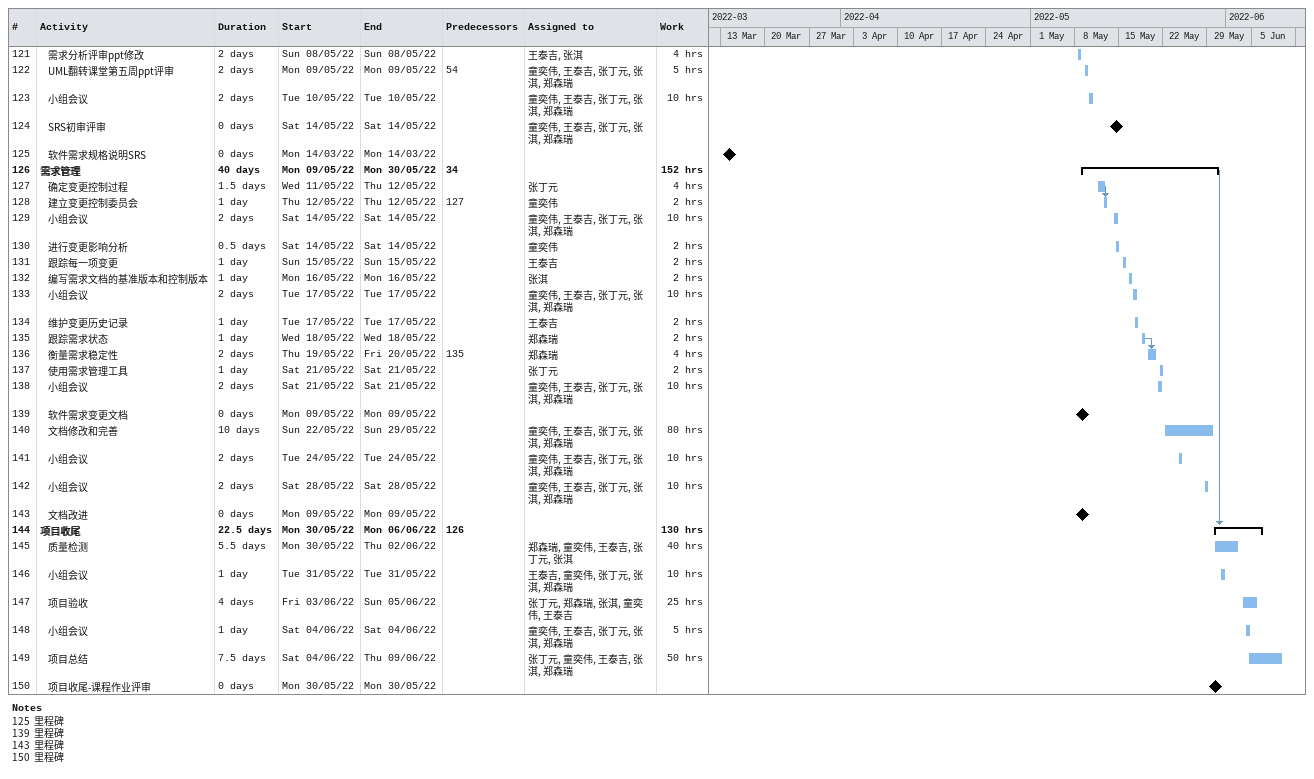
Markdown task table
| ID | Level | Task | Duration | Start | Finish | Predecessors | Resources | Work (h) |
|---|---|---|---|---|---|---|---|---|
| 121 | 2 | 需求分析评审ppt修改 | 2d | 2022-05-08 | 2022-05-08 |  | 王泰吉, 张淇 | 4 |
| 122 | 2 | UML翻转课堂第五周ppt评审 | 2d | 2022-05-09 | 2022-05-09 | 54 | 童奕伟, 王泰吉, 张丁元, 张淇, 郑森瑞 | 5 |
| 123 | 2 | 小组会议 | 2d | 2022-05-10 | 2022-05-10 |  | 童奕伟, 王泰吉, 张丁元, 张淇, 郑森瑞 | 10 |
| 124 | 2 | SRS初审评审 | 0d | 2022-05-14 | 2022-05-14 |  | 童奕伟, 王泰吉, 张丁元, 张淇, 郑森瑞 |  |
| 125 | 2 | 软件需求规格说明SRS | 0d | 2022-03-14 | 2022-03-14 |  |  |  |
| 126 | 1 | **需求管理** | 40d | 2022-05-09 | 2022-05-30 | 34 |  | 152 |
| 127 | 2 | 确定变更控制过程 | 1.5d | 2022-05-11 | 2022-05-12 |  | 张丁元 | 4 |
| 128 | 2 | 建立变更控制委员会 | 1d | 2022-05-12 | 2022-05-12 | 127 | 童奕伟 | 2 |
| 129 | 2 | 小组会议 | 2d | 2022-05-14 | 2022-05-14 |  | 童奕伟, 王泰吉, 张丁元, 张淇, 郑森瑞 | 10 |
| 130 | 2 | 进行变更影响分析 | 0.5d | 2022-05-14 | 2022-05-14 |  | 童奕伟 | 2 |
| 131 | 2 | 跟踪每一项变更 | 1d | 2022-05-15 | 2022-05-15 |  | 王泰吉 | 2 |
| 132 | 2 | 编写需求文档的基准版本和控制版本 | 1d | 2022-05-16 | 2022-05-16 |  | 张淇 | 2 |
| 133 | 2 | 小组会议 | 2d | 2022-05-17 | 2022-05-17 |  | 童奕伟, 王泰吉, 张丁元, 张淇, 郑森瑞 | 10 |
| 134 | 2 | 维护变更历史记录 | 1d | 2022-05-17 | 2022-05-17 |  | 王泰吉 | 2 |
| 135 | 2 | 跟踪需求状态 | 1d | 2022-05-18 | 2022-05-18 |  | 郑森瑞 | 2 |
| 136 | 2 | 衡量需求稳定性 | 2d | 2022-05-19 | 2022-05-20 | 135 | 郑森瑞 | 4 |
| 137 | 2 | 使用需求管理工具 | 1d | 2022-05-21 | 2022-05-21 |  | 张丁元 | 2 |
| 138 | 2 | 小组会议 | 2d | 2022-05-21 | 2022-05-21 |  | 童奕伟, 王泰吉, 张丁元, 张淇, 郑森瑞 | 10 |
| 139 | 2 | 软件需求变更文档 | 0d | 2022-05-09 | 2022-05-09 |  |  |  |
| 140 | 2 | 文档修改和完善 | 10d | 2022-05-22 | 2022-05-29 |  | 童奕伟, 王泰吉, 张丁元, 张淇, 郑森瑞 | 80 |
| 141 | 2 | 小组会议 | 2d | 2022-05-24 | 2022-05-24 |  | 童奕伟, 王泰吉, 张丁元, 张淇, 郑森瑞 | 10 |
| 142 | 2 | 小组会议 | 2d | 2022-05-28 | 2022-05-28 |  | 童奕伟, 王泰吉, 张丁元, 张淇, 郑森瑞 | 10 |
| 143 | 2 | 文档改进 | 0d | 2022-05-09 | 2022-05-09 |  |  |  |
| 144 | 1 | **项目收尾** | 22.5d | 2022-05-30 | 2022-06-06 | 126 |  | 130 |
| 145 | 2 | 质量检测 | 5.5d | 2022-05-30 | 2022-06-02 |  | 郑森瑞, 童奕伟, 王泰吉, 张丁元, 张淇 | 40 |
| 146 | 2 | 小组会议 | 1d | 2022-05-31 | 2022-05-31 |  | 王泰吉, 童奕伟, 张丁元, 张淇, 郑森瑞 | 10 |
| 147 | 2 | 项目验收 | 4d | 2022-06-03 | 2022-06-05 |  | 张丁元, 郑森瑞, 张淇, 童奕伟, 王泰吉 | 25 |
| 148 | 2 | 小组会议 | 1d | 2022-06-04 | 2022-06-04 |  | 童奕伟, 王泰吉, 张丁元, 张淇, 郑森瑞 | 5 |
| 149 | 2 | 项目总结 | 7.5d | 2022-06-04 | 2022-06-09 |  | 张丁元, 童奕伟, 王泰吉, 张淇, 郑森瑞 | 50 |
| 150 | 2 | 项目收尾-课程作业评审 | 0d | 2022-05-30 | 2022-05-30 |  |  |  |

Notes
- 125: 里程碑
- 139: 里程碑
- 143: 里程碑
- 150: 里程碑
